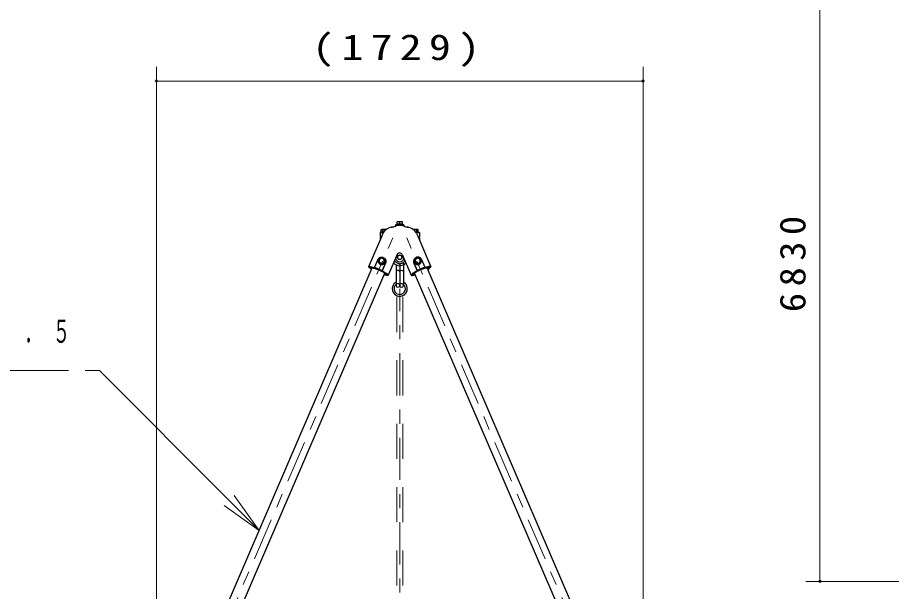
# Model space of a CAD drawing. Units: millimetres on the paper, scale 1:50. Extents: x 197 to 617, y 140 to 437.
# Drawn here: x 385.3 to 447.4, y 227.3 to 268.1 of the extents above; entities that cross this region are included whole.
import ezdxf

# ---------------------------------------------------------------- set-up
doc = ezdxf.new("R2010")
doc.units = ezdxf.units.MM
doc.linetypes.add('USER1', pattern=[4.5, 2.5, -2])
doc.linetypes.add('USER2', pattern=[6, 3, -1, 1, -1])
doc.layers.add('線', color=2, linetype='Continuous', lineweight=25)
doc.layers.add('補助', color=2, linetype='Continuous', lineweight=13)
doc.styles.add('ＭＳ ゴシック', font='')
doc.styles.get('ＭＳ ゴシック').set_extended_font_data('MS Gothic')

# ---------------------------------------------------------------- blocks, each defined once
blk = doc.blocks.new('dimension_origin')
at = {"color": 0, "linetype": 'Continuous', "lineweight": -2}
blk.add_circle((0, 0), 1.25, dxfattribs=at)

msp = doc.modelspace()

# ---------------------------------------------------------------- linework, layer by layer
at = {"layer": '線'}
for p, q in [((412.252, 253.545), (412.262, 253.55)), ((412.252, 253.39), (412.252, 253.545)), ((412.622, 253.55), (412.262, 253.55)), ((412.442, 253.39), (412.442, 253.528)), ((412.632, 253.545), (412.622, 253.55)), ((412.632, 253.39), (412.632, 253.545)), ((411.042, 252.8), (411.042, 252.5)), ((411.042, 252.8), (411.29, 252.8)), ((411.102, 252.85), (411.323, 252.85)), ((411.102, 252.8), (411.102, 252.85)), ((411.102, 252.8), (411.29, 252.8)), ((411.123, 252.978), (411.162, 253)), ((411.123, 252.85), (411.123, 252.978)), ((411.123, 252.85), (411.323, 252.85)), ((411.463, 253), (411.162, 253)), ((411.233, 252.85), (411.233, 252.978)), ((412.202, 253.39), (412.682, 253.39)), ((412.202, 253.34), (412.202, 253.39)), ((412.202, 253.34), (412.682, 253.34)), ((412.632, 253.39), (412.252, 253.39)), ((412.682, 253.39), (412.682, 253.34)), ((413.722, 253), (413.421, 253)), ((413.562, 252.85), (413.782, 252.85)), ((413.562, 252.85), (413.762, 252.85)), ((413.595, 252.8), (413.782, 252.8)), ((413.595, 252.8), (413.842, 252.8)), ((413.652, 252.85), (413.652, 252.978)), ((413.762, 252.978), (413.722, 253)), ((413.762, 252.85), (413.762, 252.978)), ((413.782, 252.85), (413.782, 252.8)), ((413.842, 252.8), (413.842, 252.5)), ((411.042, 252.5), (411.154, 252.5)), ((411.042, 252.435), (411.042, 252.242)), ((411.042, 252.435), (411.125, 252.435)), ((413.731, 252.5), (413.842, 252.5)), ((413.759, 252.435), (413.842, 252.435)), ((413.842, 252.435), (413.842, 252.242)), ((411.16, 250.997), (410.97, 250.889)), ((411.35, 250.889), (411.16, 250.997)), ((413.725, 250.997), (413.535, 250.889)), ((413.915, 250.889), (413.725, 250.997)), ((410.234, 250.362), (410.447, 250.271)), ((410.234, 250.356), (410.447, 250.265)), ((410.92, 250.757), (410.92, 250.748)), ((410.97, 250.889), (410.97, 250.677)), ((410.97, 250.677), (411.16, 250.569)), ((410.97, 250.677), (410.97, 250.649)), ((410.97, 250.649), (411.16, 250.541)), ((411.16, 250.569), (411.35, 250.677)), ((411.16, 250.541), (411.35, 250.649)), ((411.439, 250.62), (411.202, 250.071)), ((411.35, 250.677), (411.35, 250.889)), ((411.35, 250.649), (411.35, 250.677)), ((411.4, 250.757), (411.4, 250.748)), ((412.329, 250.6), (412.122, 250.72)), ((412.182, 250.495), (412.182, 249.035)), ((412.442, 250.511), (412.442, 249.035)), ((412.442, 250.435), (412.442, 249.035)), ((412.702, 250.629), (412.702, 249.035)), ((413.446, 250.62), (413.683, 250.071)), ((413.485, 250.757), (413.485, 250.748)), ((413.535, 250.889), (413.535, 250.677)), ((413.535, 250.677), (413.725, 250.569)), ((413.535, 250.677), (413.535, 250.649)), ((413.535, 250.649), (413.725, 250.541)), ((413.725, 250.569), (413.915, 250.677)), ((413.725, 250.541), (413.915, 250.649)), ((413.915, 250.677), (413.915, 250.889)), ((413.915, 250.649), (413.915, 250.677)), ((413.965, 250.757), (413.965, 250.748)), ((414.651, 250.362), (414.438, 250.271)), ((414.651, 250.356), (414.438, 250.265)), ((411.412, 249.851), (411.625, 249.76)), ((411.413, 249.858), (411.626, 249.767)), ((412.362, 250.085), (412.262, 250.085)), ((413.471, 249.858), (413.259, 249.767)), ((413.473, 249.851), (413.26, 249.76))]:
    msp.add_line(p, q, dxfattribs=at)
at = {"layer": '線', "color": 7}
for p, q in [((412.142, 253.34), (412.142, 253.238)), ((412.142, 253.34), (412.742, 253.34)), ((412.742, 253.34), (412.742, 253.238)), ((411.143, 252.475), (410.232, 250.362)), ((411.244, 252.711), (411.143, 252.475)), ((413.64, 252.711), (413.742, 252.475)), ((413.742, 252.475), (414.653, 250.362)), ((412.259, 251.224), (411.628, 249.76)), ((412.626, 251.224), (413.257, 249.76)), ((410.885, 250.867), (410.651, 250.325)), ((410.651, 250.325), (411.202, 250.087)), ((410.651, 250.325), (410.651, 250.3)), ((411.436, 250.63), (411.202, 250.087)), ((413.449, 250.63), (413.683, 250.087)), ((414.234, 250.325), (413.683, 250.087)), ((414, 250.867), (414.234, 250.325)), ((414.234, 250.325), (414.234, 250.3)), ((392.205, 207.855), (410.491, 250.28)), ((393.098, 207.47), (411.385, 249.897)), ((411.202, 250.087), (411.202, 250.071)), ((431.787, 207.47), (413.5, 249.897)), ((413.683, 250.087), (413.683, 250.071)), ((432.679, 207.855), (414.393, 250.28))]:
    msp.add_line(p, q, dxfattribs=at)
at = {"layer": '線', "color": 1, "linetype": 'USER2', "lineweight": 13}
for p, q in [((392.618, 207.585), (411.942, 252.418)), ((432.266, 207.585), (412.942, 252.418)), ((412.442, 223.217), (412.442, 248.799))]:
    msp.add_line(p, q, dxfattribs=at)
at = {"layer": '線', "color": 4, "linetype": 'USER1', "lineweight": 13}
for p, q in [((412.522, 250.085), (412.622, 250.085)), ((412.232, 223.217), (412.232, 248.799)), ((412.652, 223.217), (412.652, 248.799))]:
    msp.add_line(p, q, dxfattribs=at)
at = {"layer": '線', "color": 7}
for points in [[(410.885, 250.867), (410.902, 250.902), (410.924, 250.933), (410.951, 250.962), (410.98, 250.987), (411.013, 251.008), (411.048, 251.024), (411.085, 251.036), (411.124, 251.043), (411.163, 251.045), (411.202, 251.041), (411.24, 251.033), (411.277, 251.02), (411.312, 251.002), (411.345, 250.98), (411.374, 250.954), (411.399, 250.924), (411.421, 250.891), (411.438, 250.856), (411.45, 250.819), (411.457, 250.781), (411.46, 250.743), (411.457, 250.704), (411.449, 250.666), (411.436, 250.63)], [(414, 250.867), (413.982, 250.902), (413.96, 250.933), (413.934, 250.962), (413.904, 250.987), (413.872, 251.008), (413.836, 251.024), (413.799, 251.036), (413.761, 251.043), (413.722, 251.045), (413.683, 251.041), (413.644, 251.033), (413.607, 251.02), (413.572, 251.002), (413.54, 250.98), (413.511, 250.954), (413.485, 250.924), (413.464, 250.891), (413.447, 250.856), (413.435, 250.819), (413.427, 250.781), (413.425, 250.743), (413.428, 250.704), (413.436, 250.666), (413.449, 250.63)], [(410.234, 250.362), (410.261, 250.374), (410.308, 250.378), (410.372, 250.371), (410.452, 250.356), (410.546, 250.332), (410.651, 250.3)], [(410.447, 250.169), (410.36, 250.226), (410.294, 250.278), (410.251, 250.321), (410.234, 250.356)], [(414.651, 250.362), (414.624, 250.374), (414.577, 250.378), (414.513, 250.371), (414.433, 250.356), (414.339, 250.332), (414.234, 250.3)], [(414.438, 250.169), (414.525, 250.226), (414.591, 250.278), (414.633, 250.321), (414.651, 250.356)], [(411.202, 250.071), (411.29, 250.025), (411.371, 249.979), (411.443, 249.936), (411.504, 249.894), (411.554, 249.856), (411.592, 249.821), (411.616, 249.792), (411.626, 249.767)], [(411.625, 249.76), (411.604, 249.75), (411.572, 249.746), (411.529, 249.747), (411.475, 249.754), (411.411, 249.766), (411.34, 249.784)], [(413.683, 250.071), (413.595, 250.025), (413.514, 249.979), (413.442, 249.936), (413.38, 249.894), (413.33, 249.856), (413.293, 249.821), (413.269, 249.792), (413.259, 249.767)], [(413.26, 249.76), (413.28, 249.75), (413.313, 249.746), (413.356, 249.747), (413.41, 249.754), (413.473, 249.766), (413.545, 249.784)]]:
    msp.add_lwpolyline(points, dxfattribs=at)
at = {"layer": '線'}
for points in [[(411.154, 250.993), (411.148, 250.993), (411.141, 250.993), (411.135, 250.992), (411.129, 250.991), (411.122, 250.99), (411.116, 250.989), (411.11, 250.988), (411.103, 250.987), (411.097, 250.985), (411.091, 250.983), (411.085, 250.982), (411.079, 250.98), (411.073, 250.977), (411.067, 250.975), (411.061, 250.972), (411.056, 250.97), (411.05, 250.967), (411.044, 250.964), (411.039, 250.961), (411.033, 250.958), (411.028, 250.954), (411.023, 250.951), (411.017, 250.947), (411.012, 250.943), (411.007, 250.939), (411.003, 250.935), (410.998, 250.931), (410.993, 250.927), (410.989, 250.922), (410.984, 250.918), (410.98, 250.913), (410.976, 250.908), (410.972, 250.903), (410.968, 250.898), (410.964, 250.893), (410.961, 250.888), (410.957, 250.883), (410.954, 250.878), (410.951, 250.872), (410.948, 250.867), (410.945, 250.861), (410.942, 250.855), (410.939, 250.85), (410.937, 250.844), (410.935, 250.838), (410.933, 250.832), (410.931, 250.826), (410.929, 250.82), (410.927, 250.814), (410.926, 250.808), (410.925, 250.802), (410.923, 250.795), (410.923, 250.789), (410.922, 250.783), (410.921, 250.777), (410.921, 250.771), (410.92, 250.764), (410.92, 250.758), (410.92, 250.752), (410.921, 250.745), (410.921, 250.739), (410.922, 250.733), (410.922, 250.727), (410.923, 250.72), (410.924, 250.714), (410.925, 250.708), (410.927, 250.702), (410.928, 250.696), (410.93, 250.69), (410.932, 250.684), (410.934, 250.678), (410.936, 250.672), (410.939, 250.666), (410.941, 250.66), (410.944, 250.655), (410.947, 250.649), (410.95, 250.644), (410.953, 250.638), (410.956, 250.633), (410.96, 250.627), (410.963, 250.622), (410.967, 250.617), (410.971, 250.612), (410.975, 250.607), (410.979, 250.602), (410.983, 250.598), (410.987, 250.593), (410.992, 250.589), (410.996, 250.584), (411.001, 250.58), (411.006, 250.576), (411.011, 250.572), (411.016, 250.568), (411.021, 250.565), (411.026, 250.561), (411.032, 250.558), (411.037, 250.554), (411.043, 250.551), (411.048, 250.548), (411.054, 250.545), (411.06, 250.543), (411.066, 250.54), (411.071, 250.538), (411.077, 250.535), (411.083, 250.533), (411.089, 250.531), (411.096, 250.53), (411.102, 250.528), (411.108, 250.526), (411.114, 250.525), (411.12, 250.524), (411.127, 250.523), (411.133, 250.522), (411.139, 250.522), (411.146, 250.521), (411.152, 250.521), (411.158, 250.521), (411.165, 250.521), (411.171, 250.521), (411.178, 250.521), (411.184, 250.522), (411.19, 250.523), (411.197, 250.523), (411.203, 250.525), (411.209, 250.526), (411.215, 250.527), (411.222, 250.529), (411.228, 250.53), (411.234, 250.532), (411.24, 250.534), (411.246, 250.536), (411.252, 250.539), (411.258, 250.541), (411.263, 250.544), (411.269, 250.546), (411.275, 250.549), (411.28, 250.552), (411.286, 250.556), (411.291, 250.559), (411.296, 250.562), (411.302, 250.566), (411.307, 250.57), (411.312, 250.574), (411.317, 250.578), (411.321, 250.582), (411.326, 250.586), (411.331, 250.591), (411.335, 250.595), (411.339, 250.6), (411.344, 250.604), (411.348, 250.609), (411.352, 250.614), (411.355, 250.619), (411.359, 250.624), (411.362, 250.63), (411.366, 250.635), (411.369, 250.64), (411.372, 250.646), (411.375, 250.652), (411.378, 250.657), (411.38, 250.663), (411.383, 250.669), (411.385, 250.675), (411.387, 250.68), (411.389, 250.686), (411.391, 250.692), (411.393, 250.699), (411.394, 250.705), (411.396, 250.711), (411.397, 250.717), (411.398, 250.723), (411.399, 250.729), (411.399, 250.736), (411.4, 250.742), (411.4, 250.748), (411.4, 250.754), (411.4, 250.761), (411.4, 250.767), (411.4, 250.773), (411.399, 250.779), (411.399, 250.786), (411.398, 250.792), (411.397, 250.798), (411.395, 250.804), (411.394, 250.81), (411.393, 250.817), (411.391, 250.823), (411.389, 250.829), (411.387, 250.835), (411.385, 250.84), (411.383, 250.846), (411.38, 250.852), (411.377, 250.858), (411.375, 250.863), (411.372, 250.869), (411.369, 250.875), (411.365, 250.88), (411.362, 250.885), (411.358, 250.89), (411.355, 250.896), (411.351, 250.901), (411.347, 250.906), (411.343, 250.91), (411.339, 250.915), (411.334, 250.92), (411.33, 250.924), (411.325, 250.929), (411.321, 250.933), (411.316, 250.937), (411.311, 250.941), (411.306, 250.945), (411.301, 250.949), (411.296, 250.952), (411.29, 250.956), (411.285, 250.959), (411.279, 250.962), (411.274, 250.965), (411.268, 250.968), (411.263, 250.971), (411.257, 250.974), (411.251, 250.976), (411.245, 250.978), (411.239, 250.98), (411.233, 250.982), (411.227, 250.984), (411.221, 250.986), (411.214, 250.987), (411.208, 250.989), (411.202, 250.99), (411.196, 250.991), (411.189, 250.992), (411.183, 250.992), (411.177, 250.993), (411.17, 250.993), (411.168, 250.993), (411.167, 250.993)], [(413.718, 250.993), (413.712, 250.993), (413.706, 250.993), (413.699, 250.992), (413.693, 250.991), (413.687, 250.991), (413.68, 250.989), (413.674, 250.988), (413.668, 250.987), (413.662, 250.985), (413.656, 250.983), (413.65, 250.982), (413.644, 250.98), (413.638, 250.977), (413.632, 250.975), (413.626, 250.972), (413.62, 250.97), (413.614, 250.967), (413.609, 250.964), (413.603, 250.961), (413.598, 250.958), (413.592, 250.954), (413.587, 250.951), (413.582, 250.947), (413.577, 250.943), (413.572, 250.939), (413.567, 250.935), (413.562, 250.931), (413.558, 250.927), (413.553, 250.922), (413.549, 250.918), (413.544, 250.913), (413.54, 250.908), (413.536, 250.904), (413.532, 250.899), (413.529, 250.893), (413.525, 250.888), (413.522, 250.883), (413.518, 250.878), (413.515, 250.872), (413.512, 250.867), (413.509, 250.861), (413.506, 250.855), (413.504, 250.85), (413.501, 250.844), (413.499, 250.838), (413.497, 250.832), (413.495, 250.826), (413.493, 250.82), (413.492, 250.814), (413.49, 250.808), (413.489, 250.802), (413.488, 250.796), (413.487, 250.789), (413.486, 250.783), (413.486, 250.777), (413.485, 250.771), (413.485, 250.764), (413.485, 250.758), (413.485, 250.752), (413.485, 250.746), (413.485, 250.739), (413.486, 250.733), (413.487, 250.727), (413.488, 250.721), (413.489, 250.714), (413.49, 250.708), (413.491, 250.702), (413.493, 250.696), (413.495, 250.69), (413.497, 250.684), (413.499, 250.678), (413.501, 250.672), (413.503, 250.666), (413.506, 250.661), (413.508, 250.655), (413.511, 250.649), (413.514, 250.644), (413.517, 250.638), (413.521, 250.633), (413.524, 250.628), (413.528, 250.622), (413.531, 250.617), (413.535, 250.612), (413.539, 250.607), (413.543, 250.603), (413.548, 250.598), (413.552, 250.593), (413.556, 250.589), (413.561, 250.584), (413.566, 250.58), (413.57, 250.576), (413.575, 250.572), (413.58, 250.568), (413.586, 250.565), (413.591, 250.561), (413.596, 250.558), (413.602, 250.554), (413.607, 250.551), (413.613, 250.548), (413.618, 250.545), (413.624, 250.543), (413.63, 250.54), (413.636, 250.538), (413.642, 250.535), (413.648, 250.533), (413.654, 250.531), (413.66, 250.53), (413.666, 250.528), (413.672, 250.527), (413.679, 250.525), (413.685, 250.524), (413.691, 250.523), (413.697, 250.522), (413.704, 250.522), (413.71, 250.521), (413.717, 250.521), (413.723, 250.521), (413.729, 250.521), (413.736, 250.521), (413.742, 250.521), (413.748, 250.522), (413.755, 250.523), (413.761, 250.524), (413.767, 250.525), (413.774, 250.526), (413.78, 250.527), (413.786, 250.529), (413.792, 250.53), (413.798, 250.532), (413.804, 250.534), (413.81, 250.536), (413.816, 250.539), (413.822, 250.541), (413.828, 250.544), (413.834, 250.546), (413.839, 250.549), (413.845, 250.552), (413.85, 250.556), (413.856, 250.559), (413.861, 250.563), (413.866, 250.566), (413.871, 250.57), (413.876, 250.574), (413.881, 250.578), (413.886, 250.582), (413.891, 250.586), (413.895, 250.591), (413.9, 250.595), (413.904, 250.6), (413.908, 250.605), (413.912, 250.609), (413.916, 250.614), (413.92, 250.619), (413.923, 250.625), (413.927, 250.63), (413.93, 250.635), (413.934, 250.641), (413.937, 250.646), (413.94, 250.652), (413.942, 250.657), (413.945, 250.663), (413.947, 250.669), (413.95, 250.675), (413.952, 250.681), (413.954, 250.687), (413.956, 250.693), (413.957, 250.699), (413.959, 250.705), (413.96, 250.711), (413.961, 250.717), (413.962, 250.723), (413.963, 250.729), (413.964, 250.736), (413.964, 250.742), (413.965, 250.748), (413.965, 250.754), (413.965, 250.761), (413.965, 250.767), (413.964, 250.773), (413.964, 250.78), (413.963, 250.786), (413.962, 250.792), (413.961, 250.798), (413.96, 250.804), (413.959, 250.811), (413.957, 250.817), (413.955, 250.823), (413.954, 250.829), (413.952, 250.835), (413.949, 250.841), (413.947, 250.846), (413.945, 250.852), (413.942, 250.858), (413.939, 250.864), (413.936, 250.869), (413.933, 250.875), (413.93, 250.88), (413.926, 250.885), (413.923, 250.891), (413.919, 250.896), (413.915, 250.901), (413.911, 250.906), (413.907, 250.91), (413.903, 250.915), (413.899, 250.92), (413.894, 250.924), (413.89, 250.929), (413.885, 250.933), (413.88, 250.937), (413.876, 250.941), (413.87, 250.945), (413.865, 250.949), (413.86, 250.952), (413.855, 250.956), (413.849, 250.959), (413.844, 250.962), (413.838, 250.965), (413.833, 250.968), (413.827, 250.971), (413.821, 250.974), (413.815, 250.976), (413.809, 250.978), (413.803, 250.98), (413.797, 250.982), (413.791, 250.984), (413.785, 250.986), (413.779, 250.987), (413.773, 250.989), (413.766, 250.99), (413.76, 250.991), (413.754, 250.992), (413.747, 250.992), (413.741, 250.993), (413.735, 250.993), (413.733, 250.993), (413.731, 250.993)], [(410.92, 250.748), (410.922, 250.718), (410.928, 250.687), (410.939, 250.658), (410.952, 250.63), (410.97, 250.605), (410.991, 250.581), (411.014, 250.561), (411.04, 250.544), (411.068, 250.53), (411.098, 250.52), (411.129, 250.514), (411.16, 250.512), (411.192, 250.514), (411.222, 250.52), (411.252, 250.53), (411.28, 250.544), (411.306, 250.561), (411.33, 250.581), (411.351, 250.605), (411.368, 250.63), (411.382, 250.658), (411.392, 250.687), (411.398, 250.718), (411.4, 250.748)], [(411.459, 250.778), (411.46, 250.697), (411.439, 250.62)], [(413.425, 250.778), (413.425, 250.697), (413.446, 250.62)], [(413.485, 250.748), (413.487, 250.718), (413.493, 250.687), (413.503, 250.658), (413.517, 250.63), (413.534, 250.605), (413.555, 250.581), (413.579, 250.561), (413.605, 250.544), (413.633, 250.53), (413.663, 250.52), (413.693, 250.514), (413.725, 250.512), (413.756, 250.514), (413.787, 250.52), (413.817, 250.53), (413.845, 250.544), (413.871, 250.561), (413.894, 250.581), (413.915, 250.605), (413.933, 250.63), (413.946, 250.658), (413.957, 250.687), (413.963, 250.718), (413.965, 250.748)], [(410.447, 250.271), (410.464, 250.278), (410.491, 250.28)], [(410.47, 250.231), (410.455, 250.249), (410.447, 250.265)], [(410.491, 250.28), (410.528, 250.277), (410.573, 250.269), (410.625, 250.257), (410.684, 250.241), (410.748, 250.221), (410.815, 250.197), (410.885, 250.17), (410.956, 250.141), (411.026, 250.11), (411.094, 250.078), (411.159, 250.045), (411.218, 250.012), (411.272, 249.981), (411.318, 249.95), (411.356, 249.922), (411.385, 249.897)], [(411.412, 249.851), (411.392, 249.845), (411.362, 249.844)], [(411.385, 249.897), (411.404, 249.876), (411.413, 249.858)], [(413.5, 249.897), (413.481, 249.876), (413.471, 249.858)], [(413.473, 249.851), (413.492, 249.845), (413.523, 249.844)], [(414.393, 250.28), (414.357, 250.277), (414.312, 250.269), (414.259, 250.257), (414.201, 250.241), (414.137, 250.221), (414.069, 250.197), (413.999, 250.17), (413.929, 250.141), (413.859, 250.11), (413.791, 250.078), (413.726, 250.045), (413.666, 250.012), (413.613, 249.981), (413.567, 249.95), (413.529, 249.922), (413.5, 249.897)], [(414.438, 250.271), (414.42, 250.278), (414.393, 250.28)], [(414.414, 250.231), (414.43, 250.249), (414.438, 250.265)]]:
    msp.add_lwpolyline(points, dxfattribs=at)
for points in [[(410.98, 250.785), (410.981, 250.769), (410.983, 250.754), (410.986, 250.739), (410.991, 250.724), (410.997, 250.71), (411.004, 250.696), (411.013, 250.683), (411.022, 250.671), (411.033, 250.66), (411.045, 250.649), (411.057, 250.64), (411.07, 250.631), (411.084, 250.624), (411.099, 250.618), (411.114, 250.614), (411.129, 250.61), (411.145, 250.608), (411.16, 250.608), (411.176, 250.608), (411.192, 250.61), (411.207, 250.614), (411.222, 250.618), (411.236, 250.624), (411.25, 250.631), (411.264, 250.64), (411.276, 250.649), (411.288, 250.66), (411.298, 250.671), (411.308, 250.683), (411.316, 250.696), (411.323, 250.71), (411.329, 250.724), (411.334, 250.739), (411.338, 250.754), (411.34, 250.769), (411.34, 250.785), (411.34, 250.8), (411.338, 250.816), (411.334, 250.831), (411.329, 250.846), (411.323, 250.86), (411.316, 250.874), (411.308, 250.887), (411.298, 250.899), (411.288, 250.91), (411.276, 250.921), (411.264, 250.93), (411.25, 250.938), (411.236, 250.946), (411.222, 250.951), (411.207, 250.956), (411.192, 250.959), (411.176, 250.961), (411.16, 250.962), (411.145, 250.961), (411.129, 250.959), (411.114, 250.956), (411.099, 250.951), (411.084, 250.946), (411.07, 250.938), (411.057, 250.93), (411.045, 250.921), (411.033, 250.91), (411.022, 250.899), (411.013, 250.887), (411.004, 250.874), (410.997, 250.86), (410.991, 250.846), (410.986, 250.831), (410.983, 250.816), (410.981, 250.8)], [(413.545, 250.785), (413.545, 250.769), (413.547, 250.754), (413.551, 250.739), (413.556, 250.724), (413.562, 250.71), (413.569, 250.696), (413.577, 250.683), (413.587, 250.671), (413.597, 250.66), (413.609, 250.649), (413.622, 250.64), (413.635, 250.631), (413.649, 250.624), (413.663, 250.618), (413.678, 250.614), (413.693, 250.61), (413.709, 250.608), (413.725, 250.608), (413.74, 250.608), (413.756, 250.61), (413.771, 250.614), (413.786, 250.618), (413.801, 250.624), (413.815, 250.631), (413.828, 250.64), (413.84, 250.649), (413.852, 250.66), (413.863, 250.671), (413.872, 250.683), (413.881, 250.696), (413.888, 250.71), (413.894, 250.724), (413.899, 250.739), (413.902, 250.754), (413.904, 250.769), (413.905, 250.785), (413.904, 250.8), (413.902, 250.816), (413.899, 250.831), (413.894, 250.846), (413.888, 250.86), (413.881, 250.874), (413.872, 250.887), (413.863, 250.899), (413.852, 250.91), (413.84, 250.921), (413.828, 250.93), (413.815, 250.938), (413.801, 250.946), (413.786, 250.952), (413.771, 250.956), (413.756, 250.96), (413.74, 250.962), (413.725, 250.962), (413.709, 250.962), (413.693, 250.96), (413.678, 250.956), (413.663, 250.952), (413.649, 250.946), (413.635, 250.938), (413.622, 250.93), (413.609, 250.921), (413.597, 250.91), (413.587, 250.899), (413.577, 250.887), (413.569, 250.874), (413.562, 250.86), (413.556, 250.846), (413.551, 250.831), (413.547, 250.816), (413.545, 250.8)]]:
    msp.add_lwpolyline(points, close=True, dxfattribs=at)
for radius in [0.17, 0.15]:
    msp.add_circle((412.442, 251.035), radius, dxfattribs=at)
for centre, radius, start, end in [((412.347, 253.27), 0.274, 69.74445, 110.25555), ((412.537, 253.27), 0.274, 69.74445, 110.25555), ((411.178, 252.883), 0.11, 60.00001, 119.99999), ((411.342, 252.724), 0.276, 68.94861, 113.42654), ((413.542, 252.724), 0.276, 66.57346, 111.05139), ((413.707, 252.883), 0.11, 60.00001, 119.99999), ((412.442, 251.035), 0.315, 196.08112, 343.91888), ((412.442, 251.035), 0.6, 222.74815, 270), ((412.442, 251.035), 0.45, 213.93609, 224.53399), ((412.442, 251.035), 0.45, 255.46601, 261.3184), ((412.362, 250.511), 0.08, 0, 81.3184), ((412.442, 251.035), 0.45, 273.41244, 301.90804), ((412.782, 250.629), 0.08, 129.90447, 180), ((412.442, 251.035), 0.6, 295.67929, 317.25185), ((412.442, 251.035), 0.45, 309.90447, 326.06391), ((412.262, 250.005), 0.08, 90, 180), ((412.362, 250.005), 0.08, 0, 90), ((412.442, 248.799), 0.54, 118.78221, 61.2178), ((412.442, 248.799), 0.4, 130.5416, 49.4584), ((412.312, 249.035), 0.13, 180, 0), ((412.572, 249.035), 0.13, 180, 0)]:
    msp.add_arc(centre, radius, start, end, dxfattribs=at)
at = {"layer": '線', "color": 7}
for centre, radius, start, end in [((411.942, 252.41), 0.76, 85.98601, 156.68284), ((411.516, 255.137), 2, 278.89578, 288.77215), ((412.442, 252.41), 0.88, 59.48744, 120.51256), ((413.369, 255.137), 2, 251.22785, 261.10422), ((412.942, 252.41), 0.76, 23.31715, 94.01399), ((412.442, 251.145), 0.2, 23.31715, 156.68284)]:
    msp.add_arc(centre, radius, start, end, dxfattribs=at)
at = {"layer": '線', "color": 4, "linetype": 'USER1', "lineweight": 13}
for centre, radius, start, end in [((412.442, 251.035), 0.6, 270, 295.67929), ((412.522, 250.005), 0.08, 90, 180), ((412.622, 250.005), 0.08, 0, 90), ((412.312, 249.035), 0.13, 0, 180), ((412.572, 249.035), 0.13, 0, 180)]:
    msp.add_arc(centre, radius, start, end, dxfattribs=at)
at = {"layer": '補助'}
for p, q in [((442.304, 228.017), (442.304, 273.55)), ((395.149, 215.455), (395.149, 264.55)), ((429.736, 215.455), (429.736, 264.55)), ((395.149, 263.55), (429.736, 263.55)), ((372.516, 242.985), (388.912, 242.985)), ((391.102, 242.985), (390.102, 242.985)), ((400.333, 233.754), (391.102, 242.985)), ((402.454, 231.633), (400.333, 233.754)), ((400.686, 234.108), (402.454, 231.633)), ((399.979, 233.401), (402.454, 231.633)), ((460.304, 228.017), (441.304, 228.017))]:
    msp.add_line(p, q, dxfattribs=at)

# ---------------------------------------------------------------- block references
at = {"layer": '補助', "xscale": 0.0667, "yscale": 0.0667}
msp.add_blockref('dimension_origin', (395.149, 263.55), dxfattribs=at)
for p, rotation in [((429.736, 263.55), 180), ((442.304, 228.017), 90)]:
    msp.add_blockref('dimension_origin', p, dxfattribs=dict(at, rotation=rotation))

# ---------------------------------------------------------------- texts
at = {"layer": '補助', "style": 'ＭＳ ゴシック'}
for s, insert, char_height, attachment_point in [('\\T1.33;\\W1.25;(1729)', (412.442, 264.55), 1.833, 8), ('\\T1.63;\\W0.55;φ４８．６×３．５', (372.141, 246.61), 1.65, 1)]:
    msp.add_mtext(s, dxfattribs=dict(at, insert=insert, char_height=char_height, attachment_point=attachment_point))
at = {"layer": '補助', "insert": (441.304, 250.784), "char_height": 1.833, "attachment_point": 8, "rotation": 90, "style": 'ＭＳ ゴシック'}
msp.add_mtext('\\T1.33;\\W1.1;6830', dxfattribs=at)

doc.saveas('drawing.dxf')
